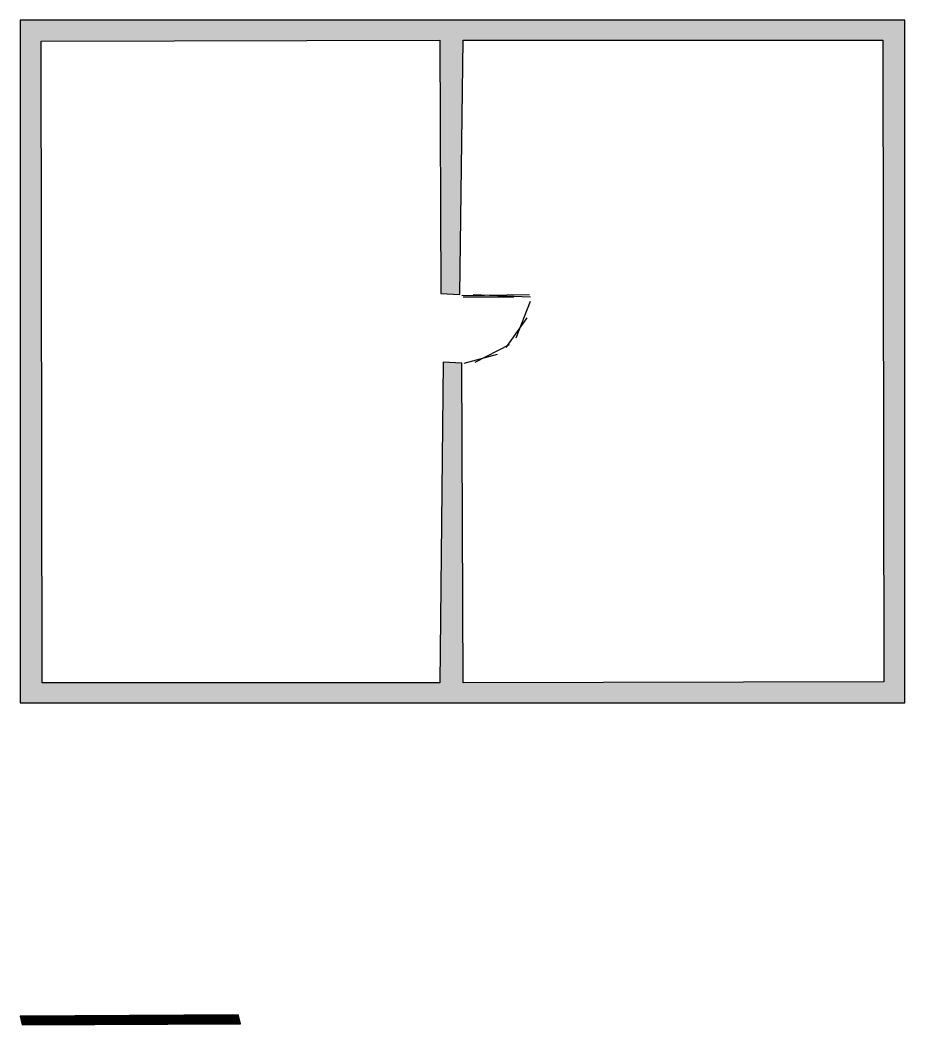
# Model space of a CAD drawing. Header units: feet. Extents: x 10 to 50, y 4.5 to 50.
import ezdxf

# ---------------------------------------------------------------- set-up
doc = ezdxf.new("R2010")
doc.units = ezdxf.units.FT
doc.header["$MEASUREMENT"] = 0
for name, color, linetype in [('A-GLAZ', 4, 'CONTINUOUS'), ('A-HATCH', 251, 'CONTINUOUS'), ('A-WALL', 7, 'CONTINUOUS')]:
    doc.layers.add(name, color=color, linetype=linetype)

msp = doc.modelspace()

# ---------------------------------------------------------------- hatches: boundary and pattern name
at = {"layer": 'A-HATCH'}
h = msp.add_hatch(dxfattribs=at)
h.set_pattern_fill('SOLID', color=251)
h.paths.add_polyline_path([(10, 49.95), (10, 19.1), (49.95, 19.1), (49.95, 49.95)])
h.paths.add_polyline_path([(10.95, 49), (28.95, 49.05), (29, 37.6), (29.85, 37.55), (30, 49.05), (48.95, 49.05), (49, 20.05), (30, 20), (29.95, 34.45), (29.1, 34.5), (28.95, 20), (11, 20)])
h = msp.add_hatch(dxfattribs=at)
h.set_pattern_fill('SOLID', color=251)
h.paths.add_polyline_path([(10, 4.95), (10.1, 4.55), (19.95, 4.6), (19.85, 5)])

# ---------------------------------------------------------------- linework, layer by layer
at = {"layer": 'A-GLAZ', "color": 4}
for p, q in [((29.95, 37.5), (33, 37.55)), ((30, 37.45), (32.3, 37.45)), ((30.45, 37.55), (33.05, 37.45)), ((32.4, 35.6), (33.05, 37.25)), ((31.95, 35.15), (32.9, 36.5)), ((30.55, 34.5), (32.1, 35.3)), ((30.05, 34.45), (31.55, 34.85))]:
    msp.add_line(p, q, dxfattribs=at)
at = {"layer": 'A-WALL', "color": 7}
for p, q in [((19.85, 5), (10, 4.95)), ((19.95, 4.6), (19.85, 5)), ((10, 4.95), (10.1, 4.55)), ((10.1, 4.55), (19.95, 4.6))]:
    msp.add_line(p, q, dxfattribs=at)
for points in [[(10, 49.95), (10, 19.1), (49.95, 19.1), (49.95, 49.95)], [(10.95, 49), (28.95, 49.05), (29, 37.6), (29.85, 37.55), (30, 49.05), (48.95, 49.05), (49, 20.05), (30, 20), (29.95, 34.45), (29.1, 34.5), (28.95, 20), (11, 20)]]:
    msp.add_lwpolyline(points, close=True, dxfattribs=at)

doc.saveas('drawing.dxf')
